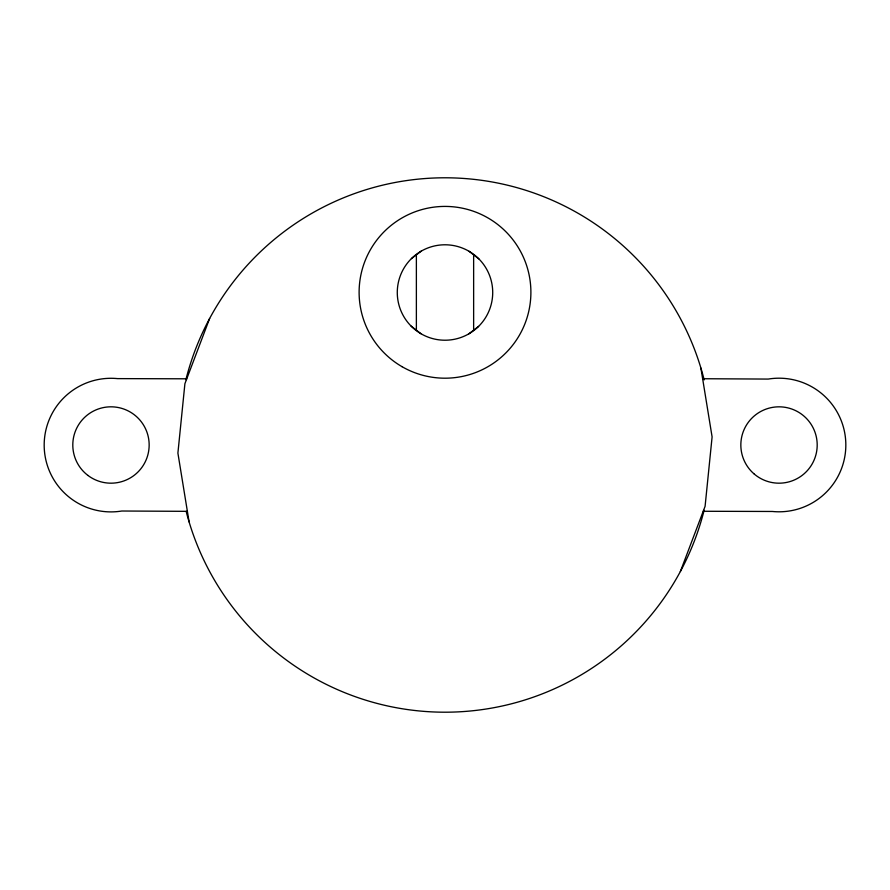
<?xml version="1.0" encoding="UTF-8"?>
<svg xmlns="http://www.w3.org/2000/svg" width="890" height="890" viewBox="0 0 890 890"><rect width="100%" height="100%" fill="white"/><g stroke="black" fill="none" stroke-linecap="round" stroke-linejoin="round"><path stroke-width="1.33" d="M189.103 521.941L177.9 453.088L184.909 383.69L209.639 318.464M680.361 571.536L705.091 506.31L712.1 436.912L700.897 368.06M411.403 258.623L421.315 251.08A47.715 47.715 0 0 1 492.715 292.71A47.715 47.715 0 0 1 420.97 333.728L411.113 326.107M468.685 333.939L478.598 326.396M186.767 378.806L117.591 378.617A66.806 66.806 0 0 0 44.211 447.214A66.806 66.806 0 0 0 121.797 511.016L187.378 511.338M703.211 511.272L772.398 511.472A66.806 66.806 0 0 0 845.8 442.897A66.806 66.806 0 0 0 768.226 379.073L702.644 378.728M469.041 251.28L478.887 258.912M473.636 254.84L473.636 330.168M416.375 254.84L416.375 330.168M704.124 510.27A267.223 267.223 0 0 1 186.177 511.45M185.877 379.73A267.223 267.223 0 0 1 704.168 379.885M420.97 333.728A47.715 47.715 0 0 1 421.315 251.08M402.058 366.691A85.896 85.896 0 0 0 530.896 292.298A85.896 85.896 0 0 0 402.058 217.917A85.896 85.896 0 0 0 402.058 366.691M87.954 475.449A38.17 38.17 0 0 0 148.864 449.717A38.17 38.17 0 0 0 96.12 409.834A38.17 38.17 0 0 0 87.954 475.449M753.808 473.669A38.17 38.17 0 0 0 816.453 452.498A38.17 38.17 0 0 0 766.813 408.833A38.17 38.17 0 0 0 753.808 473.669"/></g></svg>
